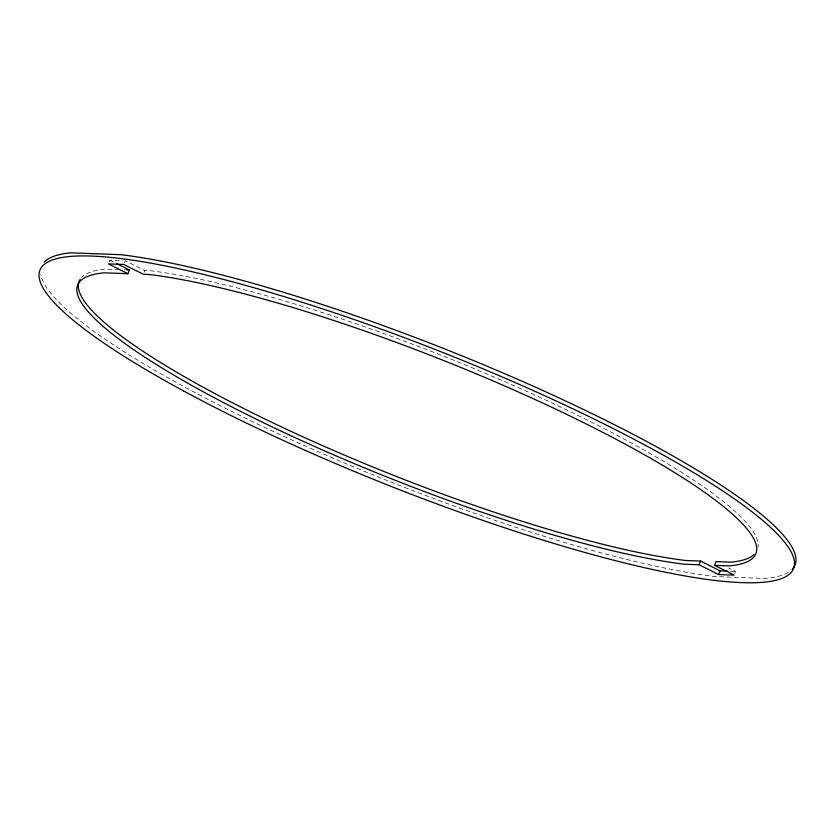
<?xml version="1.0" encoding="UTF-8"?>
<svg xmlns="http://www.w3.org/2000/svg" width="835" height="835" viewBox="0 0 835 835"><rect width="100%" height="100%" fill="white"/><g stroke="black" fill="none" stroke-linecap="round" stroke-linejoin="round"><path stroke-width="0.63" stroke-dasharray="4.17 3.13" d="M109.155 262.054L109.886 260.196L122.714 260.677M124.54 262.628L125.271 260.77L144.779 270.571L150.738 270.791A364.749 64.587 21.6 0 1 533.951 394.642A364.749 64.587 21.6 0 1 758.055 547.374M144.048 272.419L144.779 270.571M734.79 573.28L735.52 571.422L728.642 567.967M119.207 269.621L105.544 269.11A364.749 64.587 21.6 0 0 81.663 277.418M124.279 269.809L126.836 269.903M730.395 571.234L735.52 571.422M109.886 260.196L115.627 263.077M788.386 572.267A405.278 71.768 21.6 0 1 765.664 578.457L715.449 576.599A405.278 71.768 21.6 0 1 301.832 444.481A405.278 71.768 21.6 0 1 40.769 274.569"/><path stroke-width="1.25" d="M754.151 554.513A364.749 64.587 21.6 0 1 730.917 562.174L716.023 561.621L714.551 565.337L734.059 575.127L718.664 574.563L699.166 564.763L684.262 564.209A364.749 64.587 21.6 0 1 243.653 412.928A364.749 64.587 21.6 0 1 104.083 272.826L127.922 273.703L129.394 269.997L116.775 263.662M699.166 564.763L700.628 561.057L720.135 570.848L727.828 571.14M718.664 574.563L720.135 570.848M126.836 269.903L129.394 269.997M700.628 561.057L685.733 560.504A364.749 64.587 21.6 0 1 290.622 431.173A364.749 64.587 21.6 0 1 80.118 279.381M714.551 565.337L729.456 565.89A364.749 64.587 21.6 0 0 589.875 425.777A364.749 64.587 21.6 0 0 149.267 274.496L143.317 274.277L123.81 264.476L108.425 263.912L127.922 273.703M44.265 262.065A405.278 71.768 21.6 0 1 70.808 252.828L121.023 254.696A405.278 71.768 21.6 0 1 566.506 401.405A405.278 71.768 21.6 0 1 792.196 569.23M183.627 390.968A405.278 71.768 21.6 0 0 790.735 572.935A405.278 71.768 21.6 0 0 275.936 294.16A405.278 71.768 21.6 0 0 183.627 390.968"/></g></svg>
